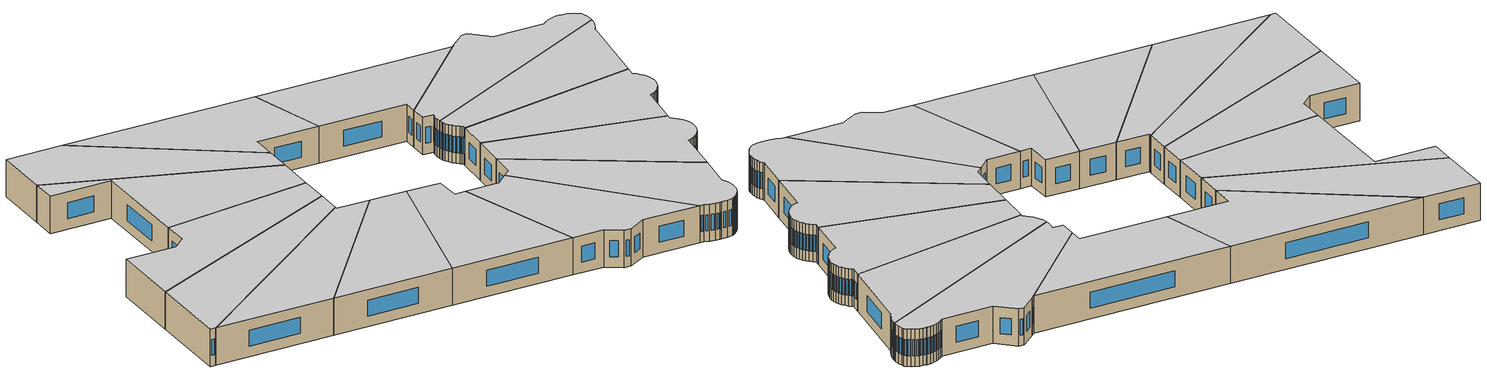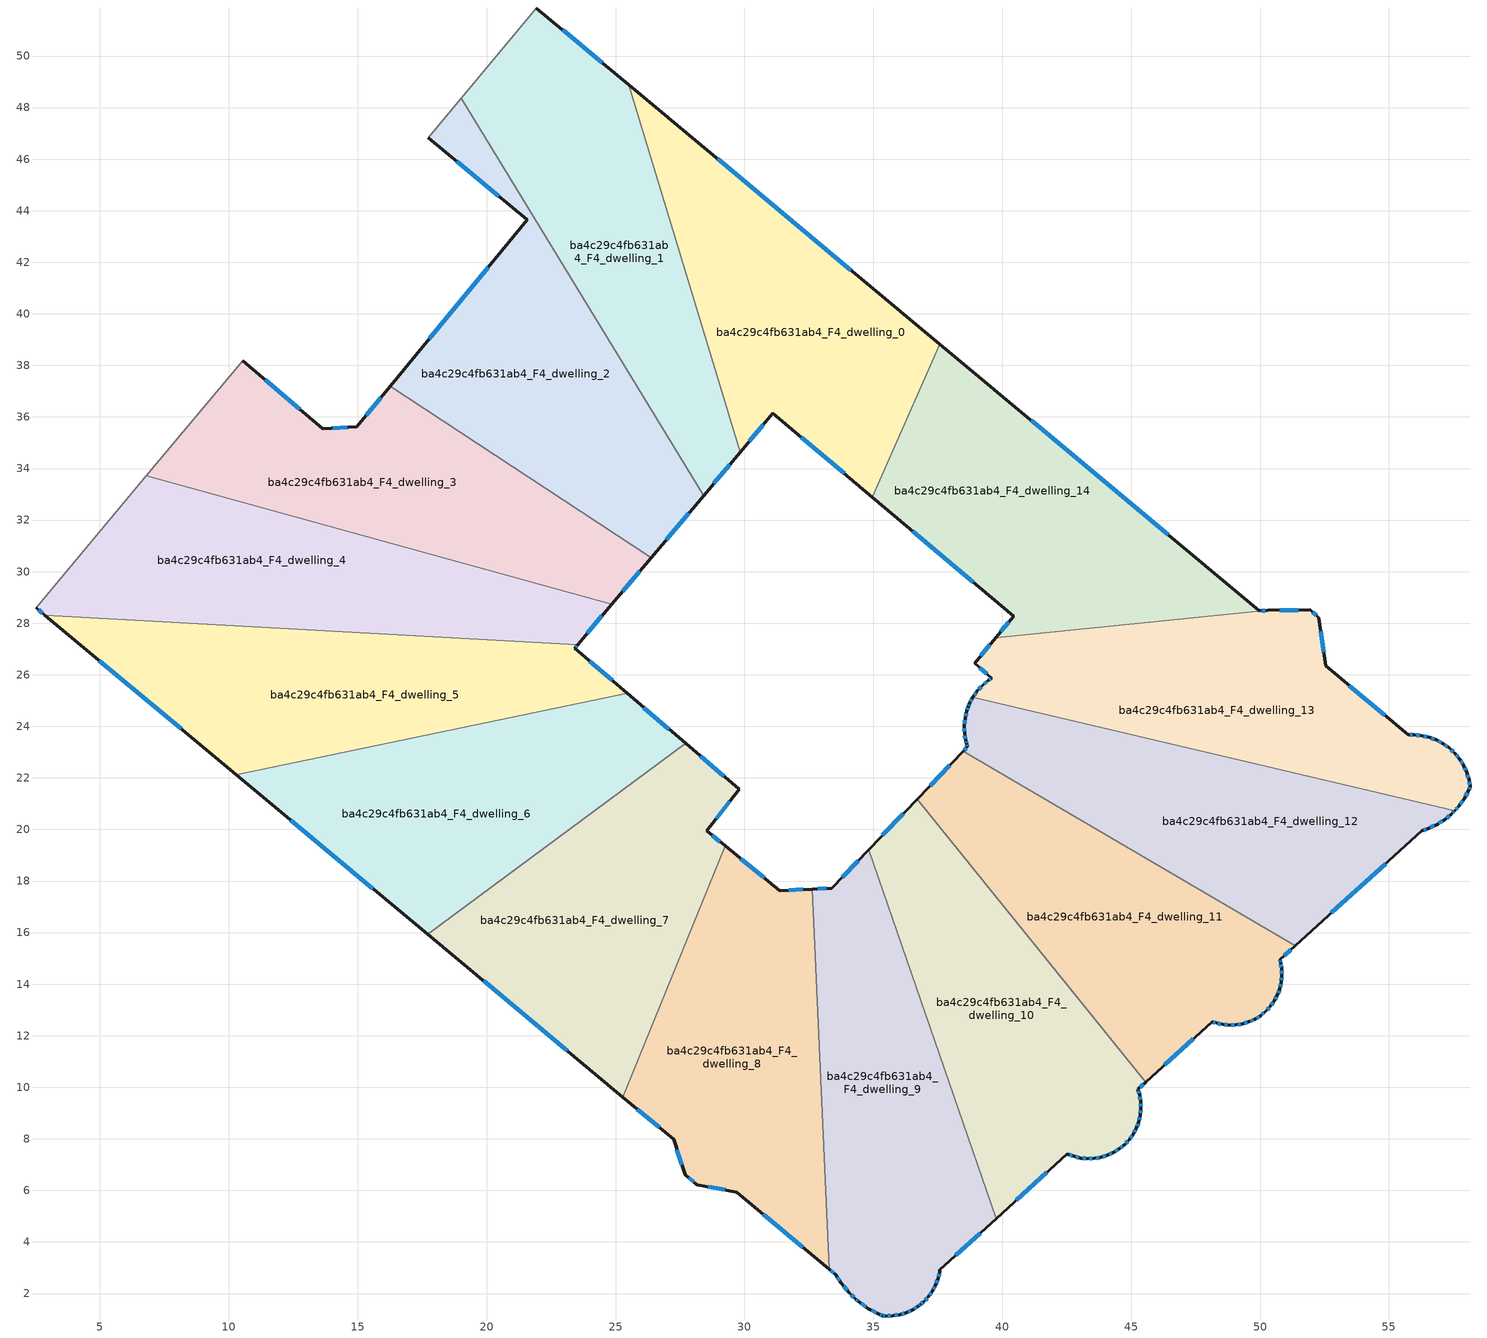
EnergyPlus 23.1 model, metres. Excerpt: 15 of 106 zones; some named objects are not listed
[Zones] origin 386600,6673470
ba4c29c4fb631ab4_F4_dwelling_0
 floor to ba4c29c4fb631ab4_F3_dwelling_0 (EU_floor_Construction): 37.58,38.82 34.97,32.89 31.1,36.14 29.83,34.63 25.51,48.88 z12
 wall outside (EU_wall_Construction): 29.83,34.63 31.1,36.14 34.97,32.89 / 37.58,38.82 25.51,48.88 z12:15
 wall to ba4c29c4fb631ab4_F4_dwelling_1 (EU_wall_Construction): 25.51,48.88 29.83,34.63 z12:15
 wall to ba4c29c4fb631ab4_F4_dwelling_14 (EU_wall_Construction): 34.97,32.89 37.58,38.82 z12:15
 window (EU_Window_Construction): 32.21,35.21 33.86,33.81 / 30.19,35.06 30.74,35.71 / 34.13,41.69 28.96,46.01 z12.86:14.14
 ceiling to ba4c29c4fb631ab4_F5_dwelling_0 (EU_floor_Construction): 34.97,32.89 37.58,38.82 25.51,48.88 29.83,34.63 31.1,36.14 z15
ba4c29c4fb631ab4_F4_dwelling_1
 floor to ba4c29c4fb631ab4_F3_dwelling_1 (EU_floor_Construction): 25.51,48.88 29.83,34.63 28.41,32.95 19.01,48.36 21.93,51.86 z12
 wall outside (EU_wall_Construction): 28.41,32.95 29.83,34.63 / 25.51,48.88 21.93,51.86 z12:15
 wall to ba4c29c4fb631ab4_F4_dwelling_2 (EU_wall_Construction): 19.01,48.36 28.41,32.95 z12:15
 wall adiabatic (EU_wall_Construction): 21.93,51.86 19.01,48.36 z12:15
 window (EU_Window_Construction): 28.82,33.43 29.42,34.15 / 24.49,49.73 22.95,51.01 z12.86:14.14
 ceiling to ba4c29c4fb631ab4_F5_dwelling_1 (EU_floor_Construction): 28.41,32.95 29.83,34.63 25.51,48.88 21.93,51.86 19.01,48.36 z15
ba4c29c4fb631ab4_F4_dwelling_10
 floor to ba4c29c4fb631ab4_F3_dwelling_10 (EU_floor_Construction): 36.7,21.17 45.56,10.19 45.26,9.92 45.32,9.71 45.37,9.45 45.38,9.18 45.35,8.92 45.29,8.66 45.2,8.42 45.08,8.18 44.92,7.97 44.74,7.78 44.72,7.76 44.54,7.61 44.32,7.47 44.08,7.36 43.83,7.29 43.57,7.24 43.3,7.23 43.04,7.26 42.79,7.32 42.54,7.41 42.52,7.42 39.76,4.91 34.82,19.21 z12
 wall outside (EU_wall_Construction): 39.76,4.91 42.52,7.42 42.54,7.41 42.79,7.32 43.04,7.26 43.3,7.23 43.57,7.24 43.83,7.29 44.08,7.36 44.32,7.47 44.54,7.61 44.72,7.76 44.74,7.78 44.92,7.97 45.08,8.18 45.2,8.42 45.29,8.66 45.35,8.92 45.38,9.18 45.37,9.45 45.32,9.71 45.26,9.92 45.56,10.19 / 36.7,21.17 34.82,19.21 z12:15
 wall to ba4c29c4fb631ab4_F4_dwelling_9 (EU_wall_Construction): 34.82,19.21 39.76,4.91 z12:15
 wall to ba4c29c4fb631ab4_F4_dwelling_11 (EU_wall_Construction): 45.56,10.19 36.7,21.17 z12:15
 window (EU_Window_Construction): 45.35,9.52 45.34,9.63 / 45.37,9.26 45.37,9.37 / 45.36,8.99 45.37,9.11 / 45.31,8.74 45.33,8.85 / 45.23,8.49 45.27,8.59 / 45.11,8.25 45.16,8.35 / 44.97,8.03 45.03,8.12 / 44.8,7.83 44.87,7.92 / 44.59,7.65 44.67,7.71 / 44.38,7.51 44.48,7.57 / 44.15,7.39 44.25,7.44 / 43.9,7.31 44.01,7.34 / 43.64,7.25 43.75,7.27 / 43.38,7.23 43.49,7.24 / 43.12,7.25 43.23,7.24 / 42.86,7.3 42.97,7.27 / 42.61,7.38 42.72,7.34 / 40.55,5.63 41.73,6.7 / 36.16,20.61 35.35,19.77 / 45.35,10 45.47,10.12 / 45.3,9.77 45.28,9.86 z12.86:14.14
 ceiling to ba4c29c4fb631ab4_F5_dwelling_10 (EU_floor_Construction): 44.32,7.47 44.54,7.61 44.72,7.76 44.74,7.78 44.92,7.97 45.08,8.18 45.2,8.42 45.29,8.66 45.35,8.92 45.38,9.18 45.37,9.45 45.32,9.71 45.26,9.92 45.56,10.19 36.7,21.17 34.82,19.21 39.76,4.91 42.52,7.42 42.54,7.41 42.79,7.32 43.04,7.26 43.3,7.23 43.57,7.24 43.83,7.29 44.08,7.36 z15
ba4c29c4fb631ab4_F4_dwelling_11
 floor to ba4c29c4fb631ab4_F3_dwelling_11 (EU_floor_Construction): 51.36,15.48 50.77,14.94 50.79,14.84 50.83,14.59 50.84,14.33 50.82,14.07 50.76,13.82 50.67,13.58 50.55,13.35 50.4,13.14 50.22,12.95 50.2,12.93 50.02,12.78 49.8,12.65 49.57,12.54 49.32,12.46 49.06,12.42 48.8,12.41 48.55,12.44 48.29,12.49 48.14,12.55 45.56,10.19 36.7,21.17 38.48,23.03 z12
 wall outside (EU_wall_Construction): 45.56,10.19 48.14,12.55 48.29,12.49 48.55,12.44 48.8,12.41 49.06,12.42 49.32,12.46 49.57,12.54 49.8,12.65 50.02,12.78 50.2,12.93 50.22,12.95 50.4,13.14 50.55,13.35 50.67,13.58 50.76,13.82 50.82,14.07 50.84,14.33 50.83,14.59 50.79,14.84 50.77,14.94 51.36,15.48 / 38.48,23.03 36.7,21.17 z12:15
 wall to ba4c29c4fb631ab4_F4_dwelling_12 (EU_wall_Construction): 51.36,15.48 38.48,23.03 z12:15
 window (EU_Window_Construction): 50.82,14.66 50.8,14.77 / 50.84,14.4 50.84,14.51 / 50.83,14.15 50.84,14.26 / 50.78,13.89 50.8,14 / 50.7,13.65 50.73,13.75 / 50.58,13.41 50.64,13.51 / 50.44,13.2 50.51,13.29 / 50.27,13 50.35,13.08 / 50.07,12.82 50.15,12.89 / 49.86,12.69 49.96,12.74 / 49.63,12.57 49.73,12.62 / 49.39,12.48 49.5,12.52 / 49.14,12.43 49.25,12.45 / 48.88,12.41 48.99,12.42 / 48.62,12.43 48.73,12.42 / 48.37,12.48 48.47,12.45 / 48.19,12.53 48.25,12.51 / 46.3,10.87 47.4,11.87 / 37.97,22.5 37.21,21.7 / 50.94,15.09 51.19,15.33 / 50.78,14.87 50.77,14.91 z12.86:14.14
 ceiling to ba4c29c4fb631ab4_F5_dwelling_11 (EU_floor_Construction): 49.8,12.65 50.02,12.78 50.2,12.93 50.22,12.95 50.4,13.14 50.55,13.35 50.67,13.58 50.76,13.82 50.82,14.07 50.84,14.33 50.83,14.59 50.79,14.84 50.77,14.94 51.36,15.48 38.48,23.03 36.7,21.17 45.56,10.19 48.14,12.55 48.29,12.49 48.55,12.44 48.8,12.41 49.06,12.42 49.32,12.46 49.57,12.54 z15
ba4c29c4fb631ab4_F4_dwelling_12
 floor to ba4c29c4fb631ab4_F3_dwelling_12 (EU_floor_Construction): 57.55,20.73 57.45,20.62 57.41,20.59 57.16,20.38 56.84,20.19 56.51,20.03 56.27,19.96 51.36,15.48 38.48,23.03 38.65,23.2 38.61,23.33 38.59,23.43 38.54,23.72 38.53,24.02 38.56,24.31 38.62,24.6 38.68,24.76 38.72,24.88 38.86,25.13 z12
 wall outside (EU_wall_Construction): 51.36,15.48 56.27,19.96 56.51,20.03 56.84,20.19 57.16,20.38 57.41,20.59 57.45,20.62 57.55,20.73 / 38.86,25.13 38.72,24.88 38.68,24.76 38.62,24.6 38.56,24.31 38.53,24.02 38.54,23.72 38.59,23.43 38.61,23.33 38.65,23.2 38.48,23.03 z12:15
 wall to ba4c29c4fb631ab4_F4_dwelling_13 (EU_wall_Construction): 57.55,20.73 38.86,25.13 z12:15
 window (EU_Window_Construction): 57.23,20.44 57.34,20.53 / 56.93,20.24 57.07,20.33 / 56.6,20.08 56.75,20.14 / 56.34,19.98 56.44,20.01 / 52.77,16.76 54.87,18.68 / 38.6,23.15 38.53,23.08 / 38.62,23.29 38.64,23.24 / 38.59,23.4 38.61,23.36 / 38.55,23.64 38.57,23.52 / 38.53,23.93 38.54,23.81 / 38.55,24.23 38.54,24.1 / 38.6,24.52 38.57,24.39 / 38.66,24.72 38.64,24.65 / 38.71,24.84 38.69,24.79 / 38.82,25.06 38.76,24.95 / 57.48,20.65 57.52,20.7 z12.86:14.14
 ceiling to ba4c29c4fb631ab4_F5_dwelling_12 (EU_floor_Construction): 56.27,19.96 56.51,20.03 56.84,20.19 57.16,20.38 57.41,20.59 57.45,20.62 57.55,20.73 38.86,25.13 38.72,24.88 38.68,24.76 38.62,24.6 38.56,24.31 38.53,24.02 38.54,23.72 38.59,23.43 38.61,23.33 38.65,23.2 38.48,23.03 51.36,15.48 z15
ba4c29c4fb631ab4_F4_dwelling_13
 floor to ba4c29c4fb631ab4_F3_dwelling_13 (EU_floor_Construction): 56.56,23.58 56.83,23.47 57.09,23.33 57.34,23.16 57.35,23.15 57.55,22.96 57.74,22.73 57.9,22.48 58.02,22.21 58.11,21.93 58.15,21.67 58.09,21.53 57.92,21.2 57.7,20.89 57.55,20.73 38.86,25.13 39.03,25.38 39.23,25.59 39.46,25.78 39.6,25.87 38.93,26.45 39.75,27.44 50.3,28.49 51.94,28.52 52.28,28.22 52.54,26.34 55.76,23.67 55.97,23.67 56.27,23.64 z12
 wall outside (EU_wall_Construction): 57.55,20.73 57.7,20.89 57.92,21.2 58.09,21.53 58.15,21.67 58.11,21.93 58.02,22.21 57.9,22.48 57.74,22.73 57.55,22.96 57.35,23.15 57.34,23.16 57.09,23.33 56.83,23.47 56.56,23.58 56.27,23.64 55.97,23.67 55.76,23.67 52.54,26.34 52.28,28.22 51.94,28.52 50.3,28.49 / 39.75,27.44 38.93,26.45 39.6,25.87 39.46,25.78 39.23,25.59 39.03,25.38 38.86,25.13 z12:15
 wall to ba4c29c4fb631ab4_F4_dwelling_14 (EU_wall_Construction): 50.3,28.49 39.75,27.44 z12:15
 window (EU_Window_Construction): 56.75,23.5 56.64,23.55 / 57.02,23.37 56.91,23.43 / 57.27,23.21 57.16,23.28 / 57.5,23.01 57.41,23.09 / 57.69,22.8 57.61,22.89 / 57.85,22.55 57.79,22.66 / 57.98,22.29 57.93,22.4 / 58.08,22.01 58.04,22.13 / 58.14,21.74 58.12,21.85 / 58.11,21.57 58.14,21.63 / 57.97,21.29 58.04,21.43 / 57.76,20.98 57.86,21.11 / 57.59,20.77 57.66,20.85 / 38.99,25.31 38.91,25.2 / 39.18,25.53 39.09,25.44 / 39.4,25.72 39.3,25.64 / 39.56,25.84 39.5,25.8 / 39.12,26.28 39.41,26.03 / 39.52,27.16 39.17,26.73 / 51.47,28.51 50.77,28.5 / 52.18,28.3 52.04,28.43 / 52.47,26.88 52.35,27.68 / 54.84,24.43 53.46,25.58 / 55.91,23.67 55.82,23.67 / 56.18,23.65 56.06,23.66 / 56.47,23.59 56.35,23.62 z12.86:14.14
 ceiling to ba4c29c4fb631ab4_F5_dwelling_13 (EU_floor_Construction): 57.7,20.89 57.92,21.2 58.09,21.53 58.15,21.67 58.11,21.93 58.02,22.21 57.9,22.48 57.74,22.73 57.55,22.96 57.35,23.15 57.34,23.16 57.09,23.33 56.83,23.47 56.56,23.58 56.27,23.64 55.97,23.67 55.76,23.67 52.54,26.34 52.28,28.22 51.94,28.52 50.3,28.49 39.75,27.44 38.93,26.45 39.6,25.87 39.46,25.78 39.23,25.59 39.03,25.38 38.86,25.13 57.55,20.73 z15
ba4c29c4fb631ab4_F4_dwelling_14
 floor to ba4c29c4fb631ab4_F3_dwelling_14 (EU_floor_Construction): 50.3,28.49 39.75,27.44 40.44,28.28 34.97,32.89 37.58,38.82 49.97,28.49 z12
 wall outside (EU_wall_Construction): 34.97,32.89 40.44,28.28 39.75,27.44 / 50.3,28.49 49.97,28.49 37.58,38.82 z12:15
 window (EU_Window_Construction): 40.25,28.04 39.95,27.68 / 36.53,31.57 38.88,29.59 / 46.43,31.44 41.12,35.87 / 50.2,28.49 50.06,28.49 z12.86:14.14
 ceiling to ba4c29c4fb631ab4_F5_dwelling_14 (EU_floor_Construction): 50.3,28.49 49.97,28.49 37.58,38.82 34.97,32.89 40.44,28.28 39.75,27.44 z15
ba4c29c4fb631ab4_F4_dwelling_2
 floor to ba4c29c4fb631ab4_F3_dwelling_2 (EU_floor_Construction): 21.57,43.64 17.74,46.83 19.01,48.36 28.41,32.95 26.38,30.54 16.26,37.19 z12
 wall outside (EU_wall_Construction): 26.38,30.54 28.41,32.95 / 17.74,46.83 21.57,43.64 16.26,37.19 z12:15
 wall adiabatic (EU_wall_Construction): 19.01,48.36 17.74,46.83 z12:15
 wall to ba4c29c4fb631ab4_F4_dwelling_3 (EU_wall_Construction): 16.26,37.19 26.38,30.54 z12:15
 window (EU_Window_Construction): 26.96,31.23 27.83,32.26 / 20.05,41.8 17.78,39.03 / 18.83,45.92 20.48,44.56 z12.86:14.14
 ceiling to ba4c29c4fb631ab4_F5_dwelling_2 (EU_floor_Construction): 26.38,30.54 28.41,32.95 19.01,48.36 17.74,46.83 21.57,43.64 16.26,37.19 z15
ba4c29c4fb631ab4_F4_dwelling_3
 floor to ba4c29c4fb631ab4_F3_dwelling_3 (EU_floor_Construction): 26.38,30.54 24.85,28.73 6.8,33.72 10.53,38.19 13.65,35.55 14.97,35.62 16.26,37.19 z12
 wall outside (EU_wall_Construction): 16.26,37.19 14.97,35.62 13.65,35.55 10.53,38.19 / 24.85,28.73 26.38,30.54 z12:15
 wall to ba4c29c4fb631ab4_F4_dwelling_4 (EU_wall_Construction): 6.8,33.72 24.85,28.73 z12:15
 wall adiabatic (EU_wall_Construction): 10.53,38.19 6.8,33.72 z12:15
 window (EU_Window_Construction): 14.59,35.6 14.02,35.57 / 15.89,36.74 15.34,36.07 / 25.29,29.25 25.94,30.02 / 12.76,36.3 11.42,37.44 z12.86:14.14
 ceiling to ba4c29c4fb631ab4_F5_dwelling_3 (EU_floor_Construction): 24.85,28.73 26.38,30.54 16.26,37.19 14.97,35.62 13.65,35.55 10.53,38.19 6.8,33.72 z15
ba4c29c4fb631ab4_F4_dwelling_4
 floor to ba4c29c4fb631ab4_F3_dwelling_4 (EU_floor_Construction): 24.85,28.73 23.53,27.17 2.86,28.32 2.53,28.59 6.8,33.72 z12
 wall outside (EU_wall_Construction): 23.53,27.17 24.85,28.73 / 2.53,28.59 2.86,28.32 z12:15
 wall to ba4c29c4fb631ab4_F4_dwelling_5 (EU_wall_Construction): 2.86,28.32 23.53,27.17 z12:15
 wall adiabatic (EU_wall_Construction): 6.8,33.72 2.53,28.59 z12:15
 window (EU_Window_Construction): 23.91,27.62 24.47,28.29 / 2.63,28.51 2.77,28.4 z12.86:14.14
 ceiling to ba4c29c4fb631ab4_F5_dwelling_4 (EU_floor_Construction): 23.53,27.17 24.85,28.73 6.8,33.72 2.53,28.59 2.86,28.32 z15
ba4c29c4fb631ab4_F4_dwelling_5
 floor to ba4c29c4fb631ab4_F3_dwelling_5 (EU_floor_Construction): 23.53,27.17 23.42,27.03 25.45,25.28 10.28,22.13 2.86,28.32 z12
 wall outside (EU_wall_Construction): 25.45,25.28 23.42,27.03 23.53,27.17 / 2.86,28.32 10.28,22.13 z12:15
 wall to ba4c29c4fb631ab4_F4_dwelling_6 (EU_wall_Construction): 10.28,22.13 25.45,25.28 z12:15
 window (EU_Window_Construction): 23.45,27.07 23.5,27.13 / 24.87,25.78 24,26.53 / 4.98,26.55 8.16,23.9 z12.86:14.14
 ceiling to ba4c29c4fb631ab4_F5_dwelling_5 (EU_floor_Construction): 25.45,25.28 23.42,27.03 23.53,27.17 2.86,28.32 10.28,22.13 z15
ba4c29c4fb631ab4_F4_dwelling_6
 floor to ba4c29c4fb631ab4_F3_dwelling_6 (EU_floor_Construction): 27.71,23.34 17.72,15.93 10.28,22.13 25.45,25.28 z12
 wall outside (EU_wall_Construction): 27.71,23.34 25.45,25.28 / 10.28,22.13 17.72,15.93 z12:15
 wall to ba4c29c4fb631ab4_F4_dwelling_7 (EU_wall_Construction): 17.72,15.93 27.71,23.34 z12:15
 window (EU_Window_Construction): 27.07,23.9 26.1,24.73 / 12.41,20.36 15.59,17.7 z12.86:14.14
 ceiling to ba4c29c4fb631ab4_F5_dwelling_6 (EU_floor_Construction): 27.71,23.34 25.45,25.28 10.28,22.13 17.72,15.93 z15
ba4c29c4fb631ab4_F4_dwelling_7
 floor to ba4c29c4fb631ab4_F3_dwelling_7 (EU_floor_Construction): 29.79,21.56 28.55,19.95 29.25,19.37 25.29,9.62 17.72,15.93 27.71,23.34 z12
 wall outside (EU_wall_Construction): 29.25,19.37 28.55,19.95 29.79,21.56 27.71,23.34 / 17.72,15.93 25.29,9.62 z12:15
 wall to ba4c29c4fb631ab4_F4_dwelling_8 (EU_wall_Construction): 25.29,9.62 29.25,19.37 z12:15
 window (EU_Window_Construction): 29.2,22.07 28.31,22.83 / 28.9,20.41 29.44,21.1 / 29.05,19.53 28.75,19.78 / 19.88,14.13 23.13,11.42 z12.86:14.14
 ceiling to ba4c29c4fb631ab4_F5_dwelling_7 (EU_floor_Construction): 25.29,9.62 29.25,19.37 28.55,19.95 29.79,21.56 27.71,23.34 17.72,15.93 z15
ba4c29c4fb631ab4_F4_dwelling_8
 floor to ba4c29c4fb631ab4_F3_dwelling_8 (EU_floor_Construction): 32.63,17.69 33.28,2.95 29.71,5.93 28.15,6.23 27.71,6.6 27.25,7.98 25.29,9.62 29.25,19.37 31.36,17.63 z12
 wall outside (EU_wall_Construction): 25.29,9.62 27.25,7.98 27.71,6.6 28.15,6.23 29.71,5.93 33.28,2.95 / 32.63,17.69 31.36,17.63 29.25,19.37 z12:15
 wall to ba4c29c4fb631ab4_F4_dwelling_9 (EU_wall_Construction): 33.28,2.95 32.63,17.69 z12:15
 window (EU_Window_Construction): 27.83,6.49 28.02,6.33 / 27.38,7.59 27.58,6.99 / 25.85,9.15 26.69,8.45 / 30.76,18.13 29.86,18.87 / 32.27,17.67 31.72,17.65 / 30.73,5.08 32.26,3.8 / 28.6,6.14 29.26,6.02 z12.86:14.14
 ceiling to ba4c29c4fb631ab4_F5_dwelling_8 (EU_floor_Construction): 33.28,2.95 32.63,17.69 31.36,17.63 29.25,19.37 25.29,9.62 27.25,7.98 27.71,6.6 28.15,6.23 29.71,5.93 z15
ba4c29c4fb631ab4_F4_dwelling_9
 floor to ba4c29c4fb631ab4_F3_dwelling_9 (EU_floor_Construction): 34.82,19.21 39.76,4.91 37.58,2.92 37.57,2.85 37.51,2.59 37.42,2.33 37.29,2.1 37.14,1.88 36.95,1.68 36.83,1.58 36.75,1.51 36.52,1.37 36.28,1.26 36.02,1.18 35.76,1.14 35.49,1.13 35.35,1.14 35.24,1.19 34.81,1.41 34.42,1.69 34.31,1.78 34.07,2.02 33.76,2.39 33.54,2.74 33.28,2.95 32.63,17.69 33.38,17.72 z12
 wall outside (EU_wall_Construction): 33.28,2.95 33.54,2.74 33.76,2.39 34.07,2.02 34.31,1.78 34.42,1.69 34.81,1.41 35.24,1.19 35.35,1.14 35.49,1.13 35.76,1.14 36.02,1.18 36.28,1.26 36.52,1.37 36.75,1.51 36.83,1.58 36.95,1.68 37.14,1.88 37.29,2.1 37.42,2.33 37.51,2.59 37.57,2.85 37.58,2.92 39.76,4.91 / 34.82,19.21 33.38,17.72 32.63,17.69 z12:15
 window (EU_Window_Construction): 37.53,2.66 37.55,2.77 / 37.44,2.41 37.48,2.51 / 37.33,2.17 37.38,2.27 / 37.18,1.94 37.25,2.04 / 37.01,1.74 37.08,1.82 / 36.87,1.61 36.92,1.65 / 36.77,1.53 36.81,1.56 / 36.58,1.41 36.68,1.47 / 36.35,1.29 36.45,1.34 / 36.09,1.21 36.2,1.24 / 35.83,1.15 35.95,1.17 / 35.57,1.13 35.68,1.14 / 35.39,1.14 35.45,1.13 / 35.27,1.17 35.32,1.15 / 34.93,1.35 35.11,1.25 / 34.53,1.61 34.7,1.49 / 34.34,1.76 34.39,1.72 / 34.14,1.95 34.24,1.85 / 33.85,2.29 33.98,2.13 / 33.6,2.64 33.7,2.49 / 33.36,2.89 33.47,2.8 / 33.17,17.71 32.85,17.7 / 34.41,18.79 33.79,18.15 / 38.2,3.49 39.14,4.34 z12.86:14.14
 ceiling to ba4c29c4fb631ab4_F5_dwelling_9 (EU_floor_Construction): 37.42,2.33 37.51,2.59 37.57,2.85 37.58,2.92 39.76,4.91 34.82,19.21 33.38,17.72 32.63,17.69 33.28,2.95 33.54,2.74 33.76,2.39 34.07,2.02 34.31,1.78 34.42,1.69 34.81,1.41 35.24,1.19 35.35,1.14 35.49,1.13 35.76,1.14 36.02,1.18 36.28,1.26 36.52,1.37 36.75,1.51 36.83,1.58 36.95,1.68 37.14,1.88 37.29,2.1 z15
[Building]
EU S2 Campaign: North Axis=0; Terrain=City; Solar Distribution=FullExterior
[Site:Location]
Helsinki-Vantaa.AP: Latitude=60.317; Longitude=24.963; Time Zone=2; Elevation=54.6
[SizingPeriod:WeatherFileDays]
AnnualSizingPeriod: Begin Month=1; Begin Day of Month=1; End Month=12; End Day of Month=31; Day of Week for Start Day=Monday; Use Weather File Daylight Saving Period=No; Use Weather File Rain and Snow Indicators=No
[MATERIAL]
EU_InternalMass_Material: Roughness=MediumRough; Thickness=0.1; Conductivity=1; Density=1800; Specific Heat=900; Thermal Absorptance=0.9; Solar Absorptance=0.7; Visible Absorptance=0.7
[MATERIAL:NOMASS] Roughness=MediumRough; Thermal Absorptance=0.9; Solar Absorptance=0.7; Visible Absorptance=0.7
Name | Thermal Resistance
EU_wall_NoMass | 1.10183
EU_floor_NoMass | 1.70606
[WINDOWMATERIAL:SIMPLEGLAZINGSYSTEM]
EU_Window_SimpleGlazing: UFactor=3.11035; Solar Heat Gain Coefficient=0.8; Visible Transmittance=0.8
[CONSTRUCTION]
EU_wall_Construction: EU_wall_NoMass
EU_floor_Construction: EU_floor_NoMass
EU_Window_Construction: EU_Window_SimpleGlazing
EU_InternalMass_Construction: EU_InternalMass_Material
[ZONE] Type=1; Multiplier=1; Ceiling Height=autocalculate; Floor Area=autocalculate; Part of Total Floor Area=Yes
Name | Volume
ba4c29c4fb631ab4_F4_dwelling_0; ba4c29c4fb631ab4_F4_dwelling_5 | 230.488
ba4c29c4fb631ab4_F4_dwelling_1 | 230.473
ba4c29c4fb631ab4_F4_dwelling_10 | 230.471
ba4c29c4fb631ab4_F4_dwelling_11 | 230.487
ba4c29c4fb631ab4_F4_dwelling_12 | 230.502
ba4c29c4fb631ab4_F4_dwelling_13 | 230.372
ba4c29c4fb631ab4_F4_dwelling_14 | 230.485
ba4c29c4fb631ab4_F4_dwelling_2 | 230.49
ba4c29c4fb631ab4_F4_dwelling_3 | 230.47
ba4c29c4fb631ab4_F4_dwelling_4 | 230.494
ba4c29c4fb631ab4_F4_dwelling_6 | 230.483
ba4c29c4fb631ab4_F4_dwelling_7 | 230.478
ba4c29c4fb631ab4_F4_dwelling_8 | 230.479
ba4c29c4fb631ab4_F4_dwelling_9 | 230.489
[INTERNALMASS] Construction=EU_InternalMass_Construction
Name | Zone or ZoneList | Surface Area
ba4c29c4fb631ab4_F4_dwelling_0_EU_InternalMass | ba4c29c4fb631ab4_F4_dwelling_0 | 76.8293
ba4c29c4fb631ab4_F4_dwelling_1_EU_InternalMass | ba4c29c4fb631ab4_F4_dwelling_1 | 76.8245
ba4c29c4fb631ab4_F4_dwelling_2_EU_InternalMass | ba4c29c4fb631ab4_F4_dwelling_2 | 76.8304
ba4c29c4fb631ab4_F4_dwelling_3_EU_InternalMass | ba4c29c4fb631ab4_F4_dwelling_3 | 76.8234
ba4c29c4fb631ab4_F4_dwelling_4_EU_InternalMass | ba4c29c4fb631ab4_F4_dwelling_4 | 76.8314
ba4c29c4fb631ab4_F4_dwelling_5_EU_InternalMass | ba4c29c4fb631ab4_F4_dwelling_5 | 76.829
ba4c29c4fb631ab4_F4_dwelling_6_EU_InternalMass | ba4c29c4fb631ab4_F4_dwelling_6 | 76.8279
ba4c29c4fb631ab4_F4_dwelling_7_EU_InternalMass | ba4c29c4fb631ab4_F4_dwelling_7 | 76.8261
ba4c29c4fb631ab4_F4_dwelling_8_EU_InternalMass | ba4c29c4fb631ab4_F4_dwelling_8 | 76.8259
ba4c29c4fb631ab4_F4_dwelling_9_EU_InternalMass | ba4c29c4fb631ab4_F4_dwelling_9 | 76.8306
ba4c29c4fb631ab4_F4_dwelling_10_EU_InternalMass | ba4c29c4fb631ab4_F4_dwelling_10 | 76.8239
ba4c29c4fb631ab4_F4_dwelling_11_EU_InternalMass | ba4c29c4fb631ab4_F4_dwelling_11 | 76.8288
ba4c29c4fb631ab4_F4_dwelling_12_EU_InternalMass | ba4c29c4fb631ab4_F4_dwelling_12 | 76.8343
ba4c29c4fb631ab4_F4_dwelling_13_EU_InternalMass | ba4c29c4fb631ab4_F4_dwelling_13 | 76.8327
ba4c29c4fb631ab4_F4_dwelling_14_EU_InternalMass | ba4c29c4fb631ab4_F4_dwelling_14 | 76.8286
[OTHEREQUIPMENT] Fuel Type=Electricity; Design Level Calculation Method=Watts/Area; Power per Zone Floor Area=1; Fraction Latent=0; Fraction Radiant=0; Fraction Lost=0; Carbon Dioxide Generation Rate=0; EndUse Subcategory=EU_Step8_InternalGains
Name | Zone or ZoneList or Space or SpaceList | Schedule
EU_Step8_InternalGain_ba4c29c4fb631ab4_F4_dwelling_0_f000 | ba4c29c4fb631ab4_F4_dwelling_0 | EU_Step8_GainSchedule_ba4c29c4fb631ab4_F4_dwelling_0_f000
EU_Step8_InternalGain_ba4c29c4fb631ab4_F4_dwelling_1_f000 | ba4c29c4fb631ab4_F4_dwelling_1 | EU_Step8_GainSchedule_ba4c29c4fb631ab4_F4_dwelling_1_f000
EU_Step8_InternalGain_ba4c29c4fb631ab4_F4_dwelling_2_f000 | ba4c29c4fb631ab4_F4_dwelling_2 | EU_Step8_GainSchedule_ba4c29c4fb631ab4_F4_dwelling_2_f000
EU_Step8_InternalGain_ba4c29c4fb631ab4_F4_dwelling_3_f000 | ba4c29c4fb631ab4_F4_dwelling_3 | EU_Step8_GainSchedule_ba4c29c4fb631ab4_F4_dwelling_3_f000
EU_Step8_InternalGain_ba4c29c4fb631ab4_F4_dwelling_4_f000 | ba4c29c4fb631ab4_F4_dwelling_4 | EU_Step8_GainSchedule_ba4c29c4fb631ab4_F4_dwelling_4_f000
EU_Step8_InternalGain_ba4c29c4fb631ab4_F4_dwelling_5_f000 | ba4c29c4fb631ab4_F4_dwelling_5 | EU_Step8_GainSchedule_ba4c29c4fb631ab4_F4_dwelling_5_f000
EU_Step8_InternalGain_ba4c29c4fb631ab4_F4_dwelling_6_f000 | ba4c29c4fb631ab4_F4_dwelling_6 | EU_Step8_GainSchedule_ba4c29c4fb631ab4_F4_dwelling_6_f000
EU_Step8_InternalGain_ba4c29c4fb631ab4_F4_dwelling_7_f000 | ba4c29c4fb631ab4_F4_dwelling_7 | EU_Step8_GainSchedule_ba4c29c4fb631ab4_F4_dwelling_7_f000
EU_Step8_InternalGain_ba4c29c4fb631ab4_F4_dwelling_8_f000 | ba4c29c4fb631ab4_F4_dwelling_8 | EU_Step8_GainSchedule_ba4c29c4fb631ab4_F4_dwelling_8_f000
EU_Step8_InternalGain_ba4c29c4fb631ab4_F4_dwelling_9_f000 | ba4c29c4fb631ab4_F4_dwelling_9 | EU_Step8_GainSchedule_ba4c29c4fb631ab4_F4_dwelling_9_f000
EU_Step8_InternalGain_ba4c29c4fb631ab4_F4_dwelling_10_f000 | ba4c29c4fb631ab4_F4_dwelling_10 | EU_Step8_GainSchedule_ba4c29c4fb631ab4_F4_dwelling_10_f000
EU_Step8_InternalGain_ba4c29c4fb631ab4_F4_dwelling_11_f000 | ba4c29c4fb631ab4_F4_dwelling_11 | EU_Step8_GainSchedule_ba4c29c4fb631ab4_F4_dwelling_11_f000
EU_Step8_InternalGain_ba4c29c4fb631ab4_F4_dwelling_12_f000 | ba4c29c4fb631ab4_F4_dwelling_12 | EU_Step8_GainSchedule_ba4c29c4fb631ab4_F4_dwelling_12_f000
EU_Step8_InternalGain_ba4c29c4fb631ab4_F4_dwelling_13_f000 | ba4c29c4fb631ab4_F4_dwelling_13 | EU_Step8_GainSchedule_ba4c29c4fb631ab4_F4_dwelling_13_f000
EU_Step8_InternalGain_ba4c29c4fb631ab4_F4_dwelling_14_f000 | ba4c29c4fb631ab4_F4_dwelling_14 | EU_Step8_GainSchedule_ba4c29c4fb631ab4_F4_dwelling_14_f000
[ZONEVENTILATION:DESIGNFLOWRATE] Schedule=EU_AlwaysOn; Design Flow Rate Calculation Method=AirChanges/Hour; Air Changes per Hour=0.756316; Ventilation Type=Natural; Fan Pressure Rise=0; Fan Total Efficiency=1; Constant Term Coefficient=1; Temperature Term Coefficient=0; Velocity Term Coefficient=0; Velocity Squared Term Coefficient=0; Minimum Indoor Temperature=-100; Maximum Indoor Temperature=100; Delta Temperature=-100; Minimum Outdoor Temperature=-100; Maximum Outdoor Temperature=100; Maximum Wind Speed=40
Name | Zone or ZoneList or Space or SpaceList
EU_ConstantAir_ba4c29c4fb631ab4_F4_dwelling_0 | ba4c29c4fb631ab4_F4_dwelling_0
EU_ConstantAir_ba4c29c4fb631ab4_F4_dwelling_1 | ba4c29c4fb631ab4_F4_dwelling_1
EU_ConstantAir_ba4c29c4fb631ab4_F4_dwelling_2 | ba4c29c4fb631ab4_F4_dwelling_2
EU_ConstantAir_ba4c29c4fb631ab4_F4_dwelling_3 | ba4c29c4fb631ab4_F4_dwelling_3
EU_ConstantAir_ba4c29c4fb631ab4_F4_dwelling_4 | ba4c29c4fb631ab4_F4_dwelling_4
EU_ConstantAir_ba4c29c4fb631ab4_F4_dwelling_5 | ba4c29c4fb631ab4_F4_dwelling_5
EU_ConstantAir_ba4c29c4fb631ab4_F4_dwelling_6 | ba4c29c4fb631ab4_F4_dwelling_6
EU_ConstantAir_ba4c29c4fb631ab4_F4_dwelling_7 | ba4c29c4fb631ab4_F4_dwelling_7
EU_ConstantAir_ba4c29c4fb631ab4_F4_dwelling_8 | ba4c29c4fb631ab4_F4_dwelling_8
EU_ConstantAir_ba4c29c4fb631ab4_F4_dwelling_9 | ba4c29c4fb631ab4_F4_dwelling_9
EU_ConstantAir_ba4c29c4fb631ab4_F4_dwelling_10 | ba4c29c4fb631ab4_F4_dwelling_10
EU_ConstantAir_ba4c29c4fb631ab4_F4_dwelling_11 | ba4c29c4fb631ab4_F4_dwelling_11
EU_ConstantAir_ba4c29c4fb631ab4_F4_dwelling_12 | ba4c29c4fb631ab4_F4_dwelling_12
EU_ConstantAir_ba4c29c4fb631ab4_F4_dwelling_13 | ba4c29c4fb631ab4_F4_dwelling_13
EU_ConstantAir_ba4c29c4fb631ab4_F4_dwelling_14 | ba4c29c4fb631ab4_F4_dwelling_14
[HVACTEMPLATE:ZONE:IDEALLOADSAIRSYSTEM] System Availability Schedule=EU_AlwaysOn; Maximum Heating Supply Air Temperature=50; Minimum Cooling Supply Air Temperature=13; Maximum Heating Supply Air Humidity Ratio=0.0156; Minimum Cooling Supply Air Humidity Ratio=0.0077; Heating Limit=NoLimit; Cooling Limit=NoLimit; Heating Availability Schedule=EU_AlwaysOn; Cooling Availability Schedule=EU_CoolingOff; Dehumidification Control Type=ConstantSensibleHeatRatio; Cooling Sensible Heat Ratio=0.7; Dehumidification Setpoint=60; Humidification Control Type=None; Humidification Setpoint=30; Outdoor Air Method=None; Outdoor Air Flow Rate per Person=0.00944; Outdoor Air Flow Rate per Zone Floor Area=0; Outdoor Air Flow Rate per Zone=0; Demand Controlled Ventilation Type=None; Outdoor Air Economizer Type=NoEconomizer; Heat Recovery Type=None; Sensible Heat Recovery Effectiveness=0.7; Latent Heat Recovery Effectiveness=0.65
Name | Template Thermostat
ba4c29c4fb631ab4_F4_dwelling_0 | EU_HeatOnly_ba4c29c4fb631ab4_F4_dwelling_0
ba4c29c4fb631ab4_F4_dwelling_1 | EU_HeatOnly_ba4c29c4fb631ab4_F4_dwelling_1
ba4c29c4fb631ab4_F4_dwelling_2 | EU_HeatOnly_ba4c29c4fb631ab4_F4_dwelling_2
ba4c29c4fb631ab4_F4_dwelling_3 | EU_HeatOnly_ba4c29c4fb631ab4_F4_dwelling_3
ba4c29c4fb631ab4_F4_dwelling_4 | EU_HeatOnly_ba4c29c4fb631ab4_F4_dwelling_4
ba4c29c4fb631ab4_F4_dwelling_5 | EU_HeatOnly_ba4c29c4fb631ab4_F4_dwelling_5
ba4c29c4fb631ab4_F4_dwelling_6 | EU_HeatOnly_ba4c29c4fb631ab4_F4_dwelling_6
ba4c29c4fb631ab4_F4_dwelling_7 | EU_HeatOnly_ba4c29c4fb631ab4_F4_dwelling_7
ba4c29c4fb631ab4_F4_dwelling_8 | EU_HeatOnly_ba4c29c4fb631ab4_F4_dwelling_8
ba4c29c4fb631ab4_F4_dwelling_9 | EU_HeatOnly_ba4c29c4fb631ab4_F4_dwelling_9
ba4c29c4fb631ab4_F4_dwelling_10 | EU_HeatOnly_ba4c29c4fb631ab4_F4_dwelling_10
ba4c29c4fb631ab4_F4_dwelling_11 | EU_HeatOnly_ba4c29c4fb631ab4_F4_dwelling_11
ba4c29c4fb631ab4_F4_dwelling_12 | EU_HeatOnly_ba4c29c4fb631ab4_F4_dwelling_12
ba4c29c4fb631ab4_F4_dwelling_13 | EU_HeatOnly_ba4c29c4fb631ab4_F4_dwelling_13
ba4c29c4fb631ab4_F4_dwelling_14 | EU_HeatOnly_ba4c29c4fb631ab4_F4_dwelling_14
[SIZING:ZONE] Zone Cooling Design Supply Air Temperature Input Method=SupplyAirTemperature; Zone Cooling Design Supply Air Temperature=13; Zone Heating Design Supply Air Temperature Input Method=SupplyAirTemperature; Zone Heating Design Supply Air Temperature=50; Zone Cooling Design Supply Air Humidity Ratio=0.008; Zone Heating Design Supply Air Humidity Ratio=0.008; Cooling Design Air Flow Method=DesignDay; Cooling Design Air Flow Rate=0; Cooling Minimum Air Flow per Zone Floor Area=0.000762; Cooling Minimum Air Flow=0; Cooling Minimum Air Flow Fraction=0.2; Heating Design Air Flow Method=DesignDay; Heating Design Air Flow Rate=0; Heating Maximum Air Flow per Zone Floor Area=0.002032; Heating Maximum Air Flow=0.141576; Heating Maximum Air Flow Fraction=0.3; Account for Dedicated Outdoor Air System=No; Dedicated Outdoor Air System Control Strategy=NeutralSupplyAir; Dedicated Outdoor Air Low Setpoint Temperature for Design=autosize; Dedicated Outdoor Air High Setpoint Temperature for Design=autosize; Zone Load Sizing Method=Sensible Load Only No Latent Load; Zone Latent Cooling Design Supply Air Humidity Ratio Input Method=HumidityRatioDifference; Zone Cooling Design Supply Air Humidity Ratio Difference=0.005; Zone Latent Heating Design Supply Air Humidity Ratio Input Method=HumidityRatioDifference; Zone Humidification Design Supply Air Humidity Ratio Difference=0.005
ba4c29c4fb631ab4_F4_dwelling_0; ba4c29c4fb631ab4_F4_dwelling_1; ba4c29c4fb631ab4_F4_dwelling_2; ba4c29c4fb631ab4_F4_dwelling_3; ba4c29c4fb631ab4_F4_dwelling_4; ba4c29c4fb631ab4_F4_dwelling_5; ba4c29c4fb631ab4_F4_dwelling_6; ba4c29c4fb631ab4_F4_dwelling_7; ba4c29c4fb631ab4_F4_dwelling_8; ba4c29c4fb631ab4_F4_dwelling_9; ba4c29c4fb631ab4_F4_dwelling_10; ba4c29c4fb631ab4_F4_dwelling_11; ba4c29c4fb631ab4_F4_dwelling_12; ba4c29c4fb631ab4_F4_dwelling_13; ba4c29c4fb631ab4_F4_dwelling_14
[SCHEDULE:CONSTANT]
Name | Hourly Value
EU_AlwaysOn | 1
EU_CoolingOff | 0
[SCHEDULE:FILE] Column Number=1; Rows to Skip at Top=0; Number of Hours of Data=8760; Column Separator=Comma; Interpolate to Timestep=No; Minutes per Item=60; Adjust Schedule for Daylight Savings=Yes
Name | File
EU_Step8_GainSchedule_ba4c29c4fb631ab4_F4_dwelling_0_f000 | ../../schedules/ba4c29c4fb631ab4/ba4c29c4fb631ab4_F4_dwelling_0_f000_gain.csv
EU_Step8_GainSchedule_ba4c29c4fb631ab4_F4_dwelling_1_f000 | ../../schedules/ba4c29c4fb631ab4/ba4c29c4fb631ab4_F4_dwelling_1_f000_gain.csv
EU_Step8_GainSchedule_ba4c29c4fb631ab4_F4_dwelling_2_f000 | ../../schedules/ba4c29c4fb631ab4/ba4c29c4fb631ab4_F4_dwelling_2_f000_gain.csv
EU_Step8_GainSchedule_ba4c29c4fb631ab4_F4_dwelling_3_f000 | ../../schedules/ba4c29c4fb631ab4/ba4c29c4fb631ab4_F4_dwelling_3_f000_gain.csv
EU_Step8_GainSchedule_ba4c29c4fb631ab4_F4_dwelling_4_f000 | ../../schedules/ba4c29c4fb631ab4/ba4c29c4fb631ab4_F4_dwelling_4_f000_gain.csv
EU_Step8_GainSchedule_ba4c29c4fb631ab4_F4_dwelling_5_f000 | ../../schedules/ba4c29c4fb631ab4/ba4c29c4fb631ab4_F4_dwelling_5_f000_gain.csv
EU_Step8_GainSchedule_ba4c29c4fb631ab4_F4_dwelling_6_f000 | ../../schedules/ba4c29c4fb631ab4/ba4c29c4fb631ab4_F4_dwelling_6_f000_gain.csv
EU_Step8_GainSchedule_ba4c29c4fb631ab4_F4_dwelling_7_f000 | ../../schedules/ba4c29c4fb631ab4/ba4c29c4fb631ab4_F4_dwelling_7_f000_gain.csv
EU_Step8_GainSchedule_ba4c29c4fb631ab4_F4_dwelling_8_f000 | ../../schedules/ba4c29c4fb631ab4/ba4c29c4fb631ab4_F4_dwelling_8_f000_gain.csv
EU_Step8_GainSchedule_ba4c29c4fb631ab4_F4_dwelling_9_f000 | ../../schedules/ba4c29c4fb631ab4/ba4c29c4fb631ab4_F4_dwelling_9_f000_gain.csv
EU_Step8_GainSchedule_ba4c29c4fb631ab4_F4_dwelling_10_f000 | ../../schedules/ba4c29c4fb631ab4/ba4c29c4fb631ab4_F4_dwelling_10_f000_gain.csv
EU_Step8_GainSchedule_ba4c29c4fb631ab4_F4_dwelling_11_f000 | ../../schedules/ba4c29c4fb631ab4/ba4c29c4fb631ab4_F4_dwelling_11_f000_gain.csv
EU_Step8_GainSchedule_ba4c29c4fb631ab4_F4_dwelling_12_f000 | ../../schedules/ba4c29c4fb631ab4/ba4c29c4fb631ab4_F4_dwelling_12_f000_gain.csv
EU_Step8_GainSchedule_ba4c29c4fb631ab4_F4_dwelling_13_f000 | ../../schedules/ba4c29c4fb631ab4/ba4c29c4fb631ab4_F4_dwelling_13_f000_gain.csv
EU_Step8_GainSchedule_ba4c29c4fb631ab4_F4_dwelling_14_f000 | ../../schedules/ba4c29c4fb631ab4/ba4c29c4fb631ab4_F4_dwelling_14_f000_gain.csv
